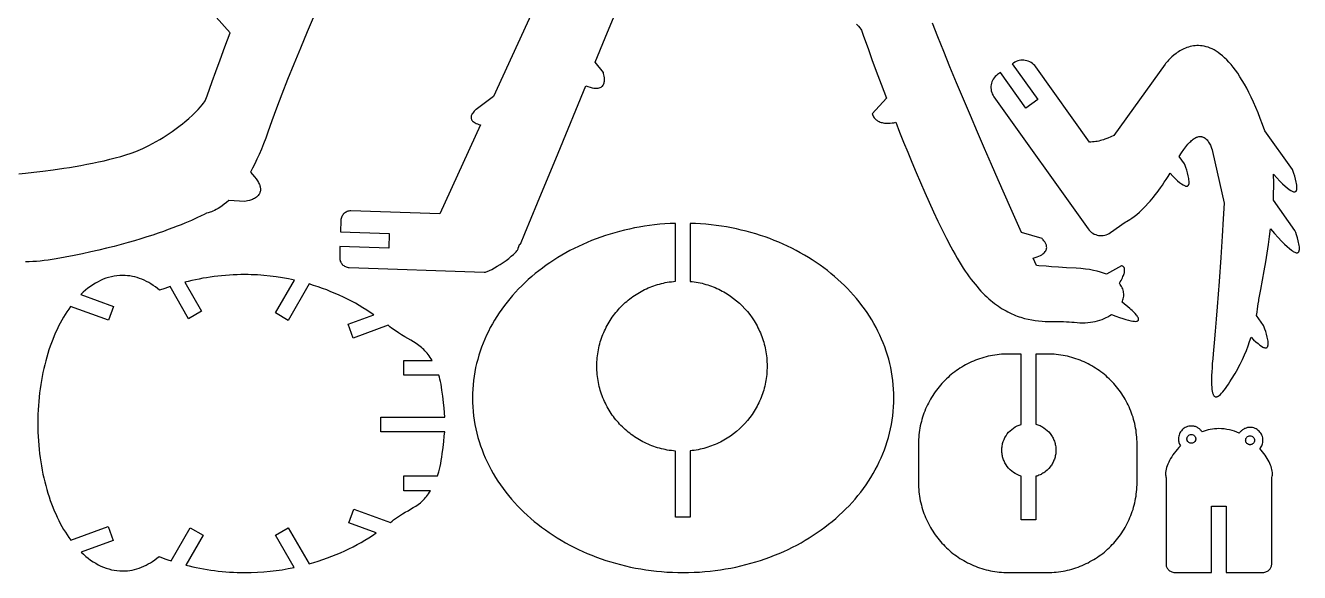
# Model space of a CAD drawing. Extents: x 5 to 505, y 83 to 427.
# Drawn here: x 236.8 to 505, y 83 to 198.1 of the extents above; entities that cross this region are included whole.
import ezdxf

# ---------------------------------------------------------------- set-up
doc = ezdxf.new("R2010")
doc.units = 0
doc.layers.add('Nível Padrão', color=1, linetype='CONTINUOUS')

msp = doc.modelspace()

# ---------------------------------------------------------------- linework, layer by layer
at = {"layer": 'Nível Padrão'}
for points in [[(353.42, 222.7), (335.33, 183.19), (331.69, 180.45), (331.57, 180.36), (331.45, 180.25), (331.29, 180.1), (331.13, 179.91), (330.97, 179.71), (330.82, 179.48), (330.76, 179.36), (330.71, 179.23), (330.67, 179.1), (330.64, 178.97), (330.62, 178.84), (330.63, 178.7), (330.65, 178.57), (330.69, 178.43), (330.75, 178.3), (330.84, 178.16), (330.95, 178.03), (331.09, 177.9), (331.26, 177.78), (331.46, 177.65), (331.69, 177.53), (331.95, 177.42), (332.25, 177.31), (332.59, 177.21), (324.02, 158.5), (305.33, 159.09), (305.12, 159.09), (304.92, 159.06), (304.72, 159.02), (304.53, 158.95), (304.35, 158.87), (304.18, 158.77), (304.01, 158.66), (303.87, 158.53), (303.73, 158.39), (303.61, 158.24), (303.5, 158.07), (303.41, 157.9), (303.33, 157.71), (303.27, 157.52), (303.24, 157.32), (303.22, 157.11), (303.14, 154.67), (313.39, 154.35), (313.3, 151.26), (303.04, 151.58), (302.98, 149.31), (302.98, 149.1), (303.01, 148.9), (303.05, 148.7), (303.11, 148.51), (303.19, 148.33), (303.29, 148.16), (303.4, 148), (303.53, 147.85), (303.67, 147.71), (303.82, 147.59), (303.99, 147.48), (304.17, 147.39), (304.35, 147.31), (304.55, 147.26), (304.75, 147.22), (304.96, 147.2), (333.4, 146.18), (333.52, 146.18), (333.67, 146.21), (333.84, 146.26), (334.03, 146.33), (334.48, 146.53), (334.99, 146.79), (335.55, 147.1), (336.14, 147.46), (336.76, 147.85), (337.37, 148.26), (337.98, 148.69), (338.55, 149.12), (339.09, 149.55), (339.56, 149.96), (339.95, 150.34), (340.12, 150.52), (340.26, 150.69), (340.37, 150.84), (340.45, 150.99), (340.51, 151.12), (340.53, 151.23), (340.91, 152.15), (341.02, 152.13), (341.95, 154.35), (344.62, 160.82), (348.93, 171.28), (354.75, 185.45), (355.23, 185.27), (355.68, 185.13), (356.08, 185.03), (356.45, 184.96), (356.79, 184.92), (357.09, 184.92), (357.36, 184.94), (357.6, 184.99), (357.81, 185.06), (358, 185.15), (358.16, 185.26), (358.29, 185.39), (358.41, 185.54), (358.5, 185.69), (358.57, 185.86), (358.63, 186.04), (358.67, 186.22), (358.69, 186.41), (358.71, 186.6), (358.71, 186.78), (358.69, 187.15), (358.64, 187.49), (358.59, 187.78), (358.53, 188.02), (358.47, 188.22), (356.78, 190.42), (358.87, 195.55), (361.07, 200.95)], [(235.48, 166.92), (236.88, 167.06), (238.57, 167.25), (240.51, 167.48), (242.64, 167.76), (244.92, 168.09), (246.1, 168.27), (247.3, 168.47), (248.52, 168.68), (249.74, 168.91), (250.96, 169.15), (252.18, 169.41), (253.39, 169.68), (254.58, 169.97), (255.75, 170.27), (256.89, 170.59), (258, 170.92), (259.07, 171.27), (260.09, 171.64), (261.06, 172.03), (261.52, 172.23), (261.97, 172.43), (262.4, 172.64), (262.81, 172.85), (263.61, 173.28), (264.37, 173.71), (265.1, 174.14), (265.8, 174.57), (266.47, 174.99), (267.12, 175.41), (267.73, 175.83), (268.31, 176.25), (268.87, 176.66), (269.4, 177.06), (269.89, 177.45), (270.37, 177.83), (270.81, 178.21), (271.23, 178.57), (271.99, 179.27), (272.65, 179.91), (273.21, 180.48), (273.67, 180.99), (274.05, 181.43), (274.33, 181.78), (274.53, 182.04), (274.69, 182.25), (275.07, 183.34), (276.14, 186.36), (276.9, 188.46), (277.8, 190.91), (278.81, 193.64), (279.94, 196.61), (276.97, 199.88)], [(297.61, 200.26), (296.14, 196.79), (294.7, 193.36), (293.32, 190), (292.01, 186.76), (290.79, 183.66), (289.67, 180.76), (289.16, 179.39), (288.68, 178.09), (288.24, 176.84), (287.84, 175.67), (287.4, 174.41), (286.95, 173.21), (286.49, 172.07), (286.03, 170.99), (285.57, 169.97), (285.1, 169.01), (284.64, 168.1), (284.17, 167.25), (284.64, 166.76), (285.05, 166.29), (285.39, 165.86), (285.67, 165.44), (285.9, 165.06), (285.99, 164.87), (286.07, 164.69), (286.14, 164.52), (286.2, 164.35), (286.24, 164.18), (286.27, 164.03), (286.29, 163.87), (286.31, 163.73), (286.31, 163.59), (286.3, 163.45), (286.29, 163.32), (286.26, 163.19), (286.19, 162.95), (286.08, 162.73), (285.95, 162.53), (285.8, 162.34), (285.63, 162.17), (285.44, 162.02), (285.24, 161.88), (285.03, 161.75), (284.82, 161.64), (284.6, 161.54), (284.39, 161.46), (283.97, 161.32), (283.6, 161.22), (283.3, 161.16), (283.03, 161.12), (279.65, 161.32), (279.15, 160.88), (278.67, 160.49), (278.21, 160.14), (277.78, 159.84), (277.37, 159.59), (276.98, 159.37), (276.62, 159.19), (276.29, 159.03), (275.99, 158.91), (275.73, 158.82), (275.5, 158.74), (275.31, 158.69), (275.04, 158.63), (274.95, 158.62), (274.44, 158.35), (273.8, 158.04), (272.91, 157.62), (271.78, 157.11), (270.39, 156.52), (269.61, 156.2), (268.76, 155.87), (267.85, 155.52), (266.89, 155.16), (265.86, 154.78), (264.77, 154.4), (263.62, 154.02), (262.41, 153.62), (261.14, 153.22), (259.82, 152.82), (258.43, 152.42), (256.98, 152.02), (255.48, 151.62), (253.92, 151.23), (252.29, 150.84), (250.62, 150.46), (248.88, 150.08), (247.08, 149.72), (245.23, 149.36), (243.32, 149.02), (242.46, 148.88), (241.61, 148.76), (240.78, 148.65), (239.96, 148.56), (239.15, 148.49), (238.36, 148.43), (237.59, 148.39), (236.83, 148.37)], [(411.77, 198.43), (412.15, 198), (412.43, 197.65), (412.63, 197.39), (412.79, 197.17), (413.17, 196.08), (414.24, 193.07), (415, 190.96), (415.9, 188.52), (416.91, 185.79), (418.04, 182.82), (415.08, 179.55), (415.11, 179.43), (415.15, 179.3), (415.23, 179.13), (415.33, 178.94), (415.48, 178.73), (415.66, 178.51), (415.77, 178.4), (415.89, 178.29), (416.02, 178.19), (416.17, 178.09), (416.33, 177.99), (416.51, 177.9), (416.7, 177.82), (416.91, 177.75), (417.14, 177.69), (417.38, 177.64), (417.64, 177.6), (417.91, 177.57), (418.21, 177.56), (418.53, 177.56), (418.86, 177.59), (419.22, 177.63), (419.6, 177.68), (420, 177.76), (420.82, 175.7), (421.66, 173.6), (422.52, 171.47), (423.39, 169.34), (424.29, 167.21), (425.19, 165.09), (426.11, 163), (427.03, 160.94), (427.95, 158.93), (428.87, 156.97), (429.79, 155.09), (430.7, 153.28), (431.6, 151.56), (432.05, 150.74), (432.49, 149.95), (432.93, 149.19), (433.36, 148.45), (433.79, 147.75), (434.21, 147.08), (434.63, 146.45), (435.04, 145.84), (435.45, 145.26), (435.87, 144.7), (436.28, 144.16), (436.69, 143.65), (437.11, 143.16), (437.52, 142.68), (437.93, 142.23), (438.35, 141.8), (438.76, 141.39), (439.17, 141), (439.58, 140.62), (439.99, 140.27), (440.4, 139.93), (440.81, 139.61), (441.21, 139.31), (441.62, 139.02), (442.02, 138.75), (442.43, 138.5), (442.83, 138.26), (443.23, 138.04), (443.63, 137.83), (444.02, 137.63), (444.42, 137.45), (444.81, 137.27), (445.2, 137.12), (445.59, 136.97), (445.98, 136.83), (446.37, 136.71), (447.13, 136.49), (447.88, 136.31), (448.63, 136.17), (449.36, 136.06), (450.08, 135.97), (450.79, 135.9), (451.49, 135.86), (452.17, 135.83), (452.84, 135.81), (454.13, 135.8), (455.35, 135.79), (455.94, 135.78), (456.5, 135.75), (457.05, 135.71), (457.58, 135.66), (458.18, 135.6), (458.77, 135.56), (459.34, 135.55), (459.9, 135.56), (460.45, 135.6), (460.98, 135.66), (461.5, 135.74), (462.01, 135.85), (462.49, 135.97), (462.97, 136.11), (463.42, 136.27), (463.86, 136.44), (464.27, 136.64), (464.67, 136.84), (465.05, 137.06), (465.41, 137.3), (466.3, 136.96), (467.1, 136.68), (467.82, 136.44), (468.45, 136.25), (469, 136.09), (469.48, 135.98), (469.89, 135.91), (470.23, 135.87), (470.51, 135.86), (470.73, 135.89), (470.82, 135.91), (470.9, 135.94), (470.97, 135.97), (471.02, 136.01), (471.06, 136.06), (471.09, 136.11), (471.12, 136.16), (471.13, 136.22), (471.12, 136.35), (471.08, 136.5), (471.02, 136.65), (470.92, 136.82), (470.81, 136.99), (470.68, 137.16), (470.38, 137.51), (470.06, 137.85), (469.76, 138.14), (469.51, 138.38), (469.51, 138.38), (469.26, 138.59), (467.65, 139.87), (467.75, 140.12), (467.83, 140.37), (467.9, 140.63), (467.94, 140.88), (467.98, 141.14), (467.99, 141.4), (467.98, 141.65), (467.96, 141.91), (467.92, 142.16), (467.86, 142.42), (467.78, 142.67), (467.68, 142.92), (467.55, 143.16), (467.41, 143.4), (467.25, 143.64), (467.07, 143.88), (467.27, 144.19), (467.44, 144.49), (467.59, 144.77), (467.72, 145.03), (467.83, 145.27), (467.93, 145.5), (468.01, 145.71), (468.07, 145.91), (468.12, 146.09), (468.15, 146.26), (468.17, 146.42), (468.18, 146.56), (468.18, 146.69), (468.17, 146.81), (468.15, 146.92), (468.12, 147.01), (468.05, 147.18), (467.96, 147.31), (467.86, 147.4), (467.76, 147.47), (467.67, 147.52), (467.59, 147.54), (467.52, 147.56), (464.36, 145.77), (463.75, 146.01), (463.09, 146.23), (462.38, 146.42), (461.61, 146.59), (460.79, 146.74), (459.92, 146.86), (458.99, 146.96), (458, 147.03), (455.98, 147.14), (454.26, 147.25), (452.81, 147.35), (451.65, 147.44), (450.13, 147.57), (449.63, 147.62), (448.93, 149.17), (449.38, 149.3), (449.78, 149.44), (450.14, 149.58), (450.46, 149.73), (450.73, 149.89), (450.97, 150.04), (451.18, 150.21), (451.35, 150.37), (451.49, 150.54), (451.59, 150.71), (451.68, 150.88), (451.73, 151.05), (451.77, 151.22), (451.78, 151.39), (451.77, 151.56), (451.75, 151.72), (451.71, 151.88), (451.66, 152.03), (451.6, 152.18), (451.53, 152.32), (451.38, 152.59), (451.21, 152.82), (451.05, 153.01), (450.92, 153.15), (450.8, 153.27), (446.51, 154.54), (444.23, 159.64), (441.57, 165.65), (440.15, 168.89), (438.69, 172.25), (437.2, 175.69), (435.71, 179.16), (434.24, 182.63), (432.81, 186.07), (431.42, 189.43), (430.11, 192.67), (428.89, 195.76), (427.77, 198.66)]]:
    msp.add_lwpolyline(points, dxfattribs=at)
for points in [[(444.54, 190.05), (449.91, 182.56), (447.37, 180.75), (442.03, 188.25), (441.45, 187.84), (441.18, 187.63), (440.94, 187.39), (440.72, 187.14), (440.54, 186.86), (440.38, 186.58), (440.25, 186.28), (440.15, 185.97), (440.08, 185.65), (440.05, 185.33), (440.04, 185.01), (440.06, 184.68), (440.12, 184.36), (440.2, 184.04), (440.32, 183.73), (440.48, 183.43), (440.66, 183.14), (460.53, 155.32), (460.74, 155.05), (460.98, 154.8), (461.23, 154.59), (461.5, 154.4), (461.79, 154.24), (462.09, 154.12), (462.4, 154.02), (462.71, 153.95), (463.03, 153.91), (463.36, 153.9), (463.68, 153.93), (464, 153.98), (464.32, 154.07), (464.63, 154.19), (464.93, 154.34), (465.22, 154.53), (468.31, 156.74), (468.59, 156.88), (468.91, 157.07), (469.3, 157.31), (469.73, 157.61), (470.21, 157.96), (470.73, 158.38), (471.29, 158.87), (471.9, 159.43), (472.53, 160.06), (473.2, 160.78), (473.55, 161.17), (473.9, 161.58), (474.26, 162.02), (474.63, 162.47), (475, 162.96), (475.37, 163.46), (475.76, 163.99), (476.14, 164.55), (476.53, 165.13), (476.93, 165.74), (477.33, 166.37), (477.73, 167.04), (478.32, 166.42), (478.86, 165.89), (479.34, 165.44), (479.76, 165.08), (480.14, 164.79), (480.47, 164.58), (480.62, 164.49), (480.76, 164.43), (480.89, 164.38), (481, 164.34), (481.11, 164.32), (481.21, 164.32), (481.3, 164.32), (481.38, 164.34), (481.45, 164.37), (481.51, 164.42), (481.56, 164.47), (481.61, 164.54), (481.65, 164.61), (481.68, 164.69), (481.73, 164.89), (481.75, 165.11), (481.74, 165.36), (481.72, 165.63), (481.68, 165.91), (481.63, 166.21), (481.57, 166.51), (481.41, 167.12), (481.24, 167.71), (481.07, 168.22), (480.92, 168.64), (480.78, 169.02), (479.69, 170.55), (480.17, 171.33), (480.63, 172.02), (481.07, 172.61), (481.28, 172.88), (481.49, 173.13), (481.69, 173.35), (481.89, 173.56), (482.08, 173.75), (482.27, 173.92), (482.46, 174.08), (482.64, 174.21), (482.81, 174.33), (482.98, 174.44), (483.15, 174.53), (483.31, 174.6), (483.47, 174.66), (483.62, 174.71), (483.77, 174.74), (483.92, 174.76), (484.06, 174.77), (484.2, 174.76), (484.33, 174.75), (484.46, 174.73), (484.58, 174.69), (484.7, 174.65), (484.93, 174.54), (485.14, 174.39), (485.34, 174.23), (485.52, 174.04), (485.69, 173.83), (485.85, 173.61), (485.99, 173.38), (486.11, 173.15), (486.22, 172.92), (486.32, 172.7), (486.48, 172.28), (486.59, 171.94), (486.68, 171.63), (489.14, 160.73), (488.94, 157.43), (488.71, 153.8), (488.41, 149.28), (488.06, 144.22), (487.67, 138.94), (487.46, 136.32), (487.25, 133.77), (487.03, 131.33), (486.82, 129.05), (486.72, 127.99), (486.63, 127), (486.57, 126.08), (486.52, 125.23), (486.49, 124.45), (486.47, 123.73), (486.47, 123.09), (486.48, 122.5), (486.51, 121.98), (486.56, 121.53), (486.62, 121.13), (486.7, 120.79), (486.8, 120.52), (486.85, 120.4), (486.91, 120.3), (486.97, 120.21), (487.03, 120.14), (487.1, 120.08), (487.17, 120.03), (487.25, 120), (487.33, 119.98), (487.41, 119.97), (487.5, 119.98), (487.59, 119.99), (487.68, 120.03), (487.78, 120.07), (487.88, 120.13), (488.1, 120.28), (488.33, 120.48), (488.58, 120.73), (488.84, 121.02), (489.11, 121.36), (489.4, 121.74), (489.7, 122.17), (490.02, 122.63), (490.35, 123.14), (490.69, 123.68), (491.43, 124.88), (491.71, 125.36), (491.98, 125.85), (492.24, 126.34), (492.5, 126.82), (492.97, 127.8), (493.4, 128.78), (493.8, 129.74), (494.16, 130.7), (494.49, 131.63), (494.79, 132.55), (495.33, 132), (495.82, 131.54), (496.26, 131.16), (496.65, 130.85), (496.99, 130.61), (497.29, 130.44), (497.42, 130.38), (497.55, 130.33), (497.66, 130.29), (497.76, 130.28), (497.86, 130.27), (497.95, 130.28), (498.02, 130.29), (498.09, 130.33), (498.16, 130.37), (498.21, 130.42), (498.26, 130.48), (498.3, 130.55), (498.35, 130.72), (498.39, 130.92), (498.4, 131.15), (498.39, 131.4), (498.36, 131.67), (498.32, 131.95), (498.27, 132.25), (498.2, 132.55), (498.05, 133.14), (497.88, 133.71), (497.72, 134.21), (497.58, 134.61), (497.44, 134.97), (495.92, 137.08), (496.06, 137.81), (496.17, 138.47), (496.32, 139.53), (496.4, 140.21), (496.42, 140.44), (496.82, 142.54), (497.2, 144.56), (497.55, 146.51), (497.87, 148.4), (498.17, 150.23), (498.44, 152), (498.69, 153.7), (498.9, 155.35), (499.74, 154.37), (500.5, 153.51), (501.19, 152.76), (501.81, 152.13), (502.37, 151.6), (502.86, 151.17), (503.29, 150.83), (503.48, 150.69), (503.66, 150.58), (503.82, 150.48), (503.98, 150.41), (504.12, 150.35), (504.25, 150.31), (504.36, 150.29), (504.47, 150.29), (504.56, 150.3), (504.64, 150.32), (504.72, 150.36), (504.78, 150.41), (504.84, 150.48), (504.88, 150.56), (504.92, 150.65), (504.95, 150.74), (504.98, 150.97), (504.99, 151.23), (504.97, 151.52), (504.94, 151.82), (504.88, 152.14), (504.81, 152.47), (504.73, 152.81), (504.55, 153.46), (504.36, 154.05), (504.2, 154.53), (504.03, 154.97), (499.48, 161.37), (499.54, 162.81), (499.56, 164.2), (499.56, 165.55), (499.54, 166.2), (499.52, 166.84), (500.22, 166.06), (500.86, 165.39), (501.43, 164.81), (501.94, 164.33), (502.4, 163.93), (502.8, 163.62), (503.15, 163.39), (503.31, 163.3), (503.45, 163.23), (503.59, 163.18), (503.71, 163.14), (503.82, 163.12), (503.92, 163.12), (504.01, 163.13), (504.09, 163.15), (504.16, 163.18), (504.23, 163.23), (504.28, 163.29), (504.33, 163.36), (504.37, 163.44), (504.4, 163.53), (504.44, 163.74), (504.45, 163.98), (504.44, 164.25), (504.41, 164.53), (504.37, 164.84), (504.31, 165.15), (504.15, 165.79), (503.98, 166.4), (503.8, 166.95), (503.64, 167.4), (503.49, 167.8), (497.69, 175.93), (497.21, 177.27), (496.74, 178.54), (496.26, 179.75), (495.78, 180.9), (495.3, 181.99), (494.83, 183.02), (494.35, 184), (493.87, 184.92), (493.4, 185.78), (492.92, 186.59), (492.45, 187.35), (491.98, 188.07), (491.51, 188.73), (491.05, 189.34), (490.59, 189.91), (490.13, 190.44), (489.67, 190.92), (489.22, 191.36), (488.77, 191.76), (488.32, 192.12), (487.88, 192.45), (487.44, 192.73), (487.01, 192.98), (486.58, 193.2), (486.16, 193.39), (485.75, 193.54), (485.34, 193.67), (484.93, 193.77), (484.53, 193.84), (484.14, 193.88), (483.76, 193.9), (483.38, 193.9), (483.01, 193.88), (482.65, 193.83), (482.3, 193.77), (481.95, 193.69), (481.61, 193.6), (481.29, 193.49), (480.97, 193.36), (480.66, 193.23), (480.36, 193.08), (480.07, 192.93), (479.79, 192.77), (479.52, 192.6), (479.26, 192.42), (479.01, 192.25), (478.54, 191.89), (478.13, 191.53), (477.76, 191.18), (477.44, 190.86), (477.18, 190.57), (476.97, 190.33), (476.81, 190.14), (476.69, 189.98), (465.91, 175.01), (465.3, 174.71), (464.67, 174.43), (464.04, 174.19), (463.72, 174.08), (463.39, 173.99), (463.07, 173.9), (462.74, 173.82), (462.42, 173.75), (462.09, 173.7), (461.76, 173.65), (461.43, 173.62), (461.09, 173.6), (460.76, 173.59), (449.46, 189.42), (449.25, 189.69), (449.01, 189.93), (448.76, 190.15), (448.49, 190.34), (448.2, 190.49), (447.9, 190.62), (447.6, 190.72), (447.28, 190.79), (446.96, 190.83), (446.64, 190.83), (446.31, 190.81), (445.99, 190.75), (445.68, 190.67), (445.37, 190.55), (445.06, 190.39), (444.78, 190.21), (444.54, 190.05)], [(374.13, 83), (375.27, 82.98), (376.42, 83), (377.56, 83.03), (378.69, 83.09), (379.81, 83.17), (380.92, 83.28), (382.03, 83.41), (383.13, 83.56), (384.21, 83.73), (385.29, 83.93), (386.36, 84.14), (387.42, 84.38), (388.46, 84.64), (389.5, 84.92), (390.53, 85.21), (391.54, 85.53), (392.54, 85.87), (393.53, 86.23), (394.5, 86.61), (395.47, 87.01), (396.42, 87.42), (397.35, 87.85), (398.27, 88.31), (399.18, 88.77), (400.07, 89.26), (400.95, 89.77), (401.81, 90.29), (402.66, 90.82), (403.49, 91.38), (404.3, 91.95), (405.1, 92.53), (405.87, 93.13), (406.64, 93.75), (407.38, 94.38), (408.1, 95.03), (408.81, 95.69), (409.5, 96.36), (410.17, 97.05), (410.81, 97.75), (411.44, 98.46), (412.05, 99.19), (412.64, 99.93), (413.2, 100.68), (413.75, 101.44), (414.27, 102.22), (414.77, 103.01), (415.25, 103.81), (415.71, 104.61), (416.14, 105.43), (416.55, 106.26), (416.93, 107.1), (417.29, 107.95), (417.63, 108.81), (417.94, 109.68), (418.23, 110.55), (418.49, 111.44), (418.72, 112.33), (418.93, 113.23), (419.11, 114.14), (419.27, 115.06), (419.39, 115.98), (419.49, 116.91), (419.56, 117.85), (419.61, 118.79), (419.62, 119.74), (419.61, 120.67), (419.57, 121.59), (419.5, 122.51), (419.4, 123.43), (419.28, 124.33), (419.13, 125.23), (418.96, 126.12), (418.76, 127.01), (418.53, 127.88), (418.28, 128.75), (418.01, 129.61), (417.71, 130.47), (417.38, 131.31), (417.04, 132.14), (416.67, 132.97), (416.27, 133.79), (415.86, 134.59), (415.42, 135.39), (414.96, 136.17), (414.47, 136.95), (413.97, 137.71), (413.45, 138.47), (412.9, 139.21), (412.33, 139.94), (411.75, 140.66), (411.14, 141.37), (410.52, 142.06), (409.87, 142.74), (409.21, 143.41), (408.53, 144.06), (407.83, 144.7), (407.11, 145.33), (406.38, 145.95), (405.63, 146.54), (404.86, 147.13), (404.07, 147.7), (403.27, 148.25), (402.45, 148.79), (401.62, 149.31), (400.77, 149.82), (399.91, 150.31), (399.03, 150.79), (398.14, 151.24), (397.24, 151.68), (396.32, 152.11), (395.39, 152.51), (394.44, 152.9), (393.49, 153.27), (392.52, 153.62), (391.54, 153.95), (390.54, 154.26), (389.54, 154.56), (388.52, 154.83), (387.5, 155.08), (386.46, 155.32), (385.42, 155.53), (384.36, 155.73), (383.3, 155.9), (382.22, 156.05), (381.14, 156.18), (380.05, 156.29), (378.95, 156.37), (377.85, 156.44), (376.74, 156.48), (376.74, 144.28), (377.16, 144.23), (377.58, 144.18), (378, 144.11), (378.42, 144.03), (378.83, 143.95), (379.24, 143.86), (379.64, 143.75), (380.04, 143.64), (380.44, 143.52), (380.83, 143.39), (381.22, 143.25), (381.61, 143.1), (381.99, 142.95), (382.37, 142.78), (382.74, 142.61), (383.1, 142.43), (383.47, 142.24), (383.82, 142.04), (384.18, 141.84), (384.52, 141.63), (385.2, 141.18), (385.86, 140.7), (386.49, 140.2), (387.1, 139.66), (387.69, 139.1), (388.25, 138.52), (388.78, 137.91), (389.29, 137.28), (389.76, 136.62), (390.21, 135.94), (390.42, 135.59), (390.63, 135.24), (390.82, 134.88), (391.01, 134.52), (391.19, 134.15), (391.36, 133.78), (391.53, 133.41), (391.68, 133.03), (391.83, 132.64), (391.97, 132.25), (392.1, 131.86), (392.22, 131.46), (392.33, 131.06), (392.43, 130.65), (392.53, 130.25), (392.61, 129.83), (392.69, 129.42), (392.75, 129), (392.81, 128.58), (392.85, 128.15), (392.89, 127.73), (392.91, 127.3), (392.93, 126.86), (392.93, 126.43), (392.93, 125.99), (392.91, 125.56), (392.89, 125.13), (392.85, 124.7), (392.81, 124.28), (392.75, 123.86), (392.69, 123.44), (392.61, 123.02), (392.53, 122.61), (392.43, 122.2), (392.33, 121.8), (392.22, 121.4), (392.1, 121), (391.97, 120.61), (391.83, 120.22), (391.68, 119.84), (391.53, 119.46), (391.36, 119.08), (391.19, 118.71), (391.01, 118.34), (390.82, 117.98), (390.63, 117.62), (390.42, 117.27), (390.21, 116.92), (389.76, 116.25), (389.29, 115.59), (388.78, 114.96), (388.25, 114.35), (387.69, 113.76), (387.1, 113.2), (386.49, 112.67), (385.86, 112.17), (385.2, 111.69), (384.52, 111.24), (384.18, 111.03), (383.82, 110.83), (383.47, 110.63), (383.1, 110.44), (382.74, 110.26), (382.37, 110.09), (381.99, 109.92), (381.61, 109.77), (381.22, 109.62), (380.83, 109.48), (380.44, 109.35), (380.04, 109.23), (379.64, 109.12), (379.24, 109.02), (378.83, 108.92), (378.42, 108.84), (378, 108.76), (377.58, 108.7), (377.16, 108.64), (376.74, 108.6), (376.74, 94.65), (373.64, 94.65), (373.64, 108.56), (373.21, 108.6), (372.78, 108.65), (372.35, 108.7), (371.93, 108.77), (371.51, 108.85), (371.1, 108.94), (370.68, 109.04), (370.27, 109.14), (369.87, 109.26), (369.47, 109.39), (369.07, 109.52), (368.68, 109.66), (368.29, 109.82), (367.91, 109.98), (367.53, 110.15), (367.15, 110.33), (366.78, 110.51), (366.42, 110.71), (366.06, 110.91), (365.71, 111.12), (365.36, 111.34), (365.01, 111.56), (364.68, 111.8), (364.34, 112.04), (364.02, 112.29), (363.7, 112.54), (363.38, 112.81), (363.07, 113.08), (362.77, 113.35), (362.47, 113.64), (362.18, 113.93), (361.9, 114.23), (361.63, 114.53), (361.36, 114.84), (361.1, 115.15), (360.84, 115.47), (360.59, 115.8), (360.35, 116.14), (360.12, 116.47), (359.9, 116.82), (359.68, 117.17), (359.47, 117.52), (359.27, 117.88), (359.07, 118.25), (358.89, 118.62), (358.71, 118.99), (358.54, 119.37), (358.38, 119.76), (358.23, 120.15), (358.09, 120.54), (357.96, 120.94), (357.83, 121.34), (357.72, 121.74), (357.61, 122.15), (357.52, 122.57), (357.43, 122.98), (357.35, 123.4), (357.29, 123.82), (357.23, 124.25), (357.18, 124.68), (357.15, 125.11), (357.12, 125.55), (357.1, 125.99), (357.1, 126.43), (357.1, 126.87), (357.12, 127.31), (357.15, 127.74), (357.18, 128.18), (357.23, 128.61), (357.29, 129.03), (357.35, 129.46), (357.43, 129.88), (357.52, 130.29), (357.61, 130.71), (357.72, 131.12), (357.83, 131.52), (357.96, 131.92), (358.09, 132.32), (358.23, 132.71), (358.38, 133.1), (358.54, 133.49), (358.71, 133.87), (358.89, 134.24), (359.07, 134.61), (359.27, 134.98), (359.47, 135.34), (359.68, 135.69), (359.9, 136.04), (360.12, 136.39), (360.35, 136.73), (360.59, 137.06), (360.84, 137.39), (361.1, 137.71), (361.36, 138.03), (361.63, 138.34), (361.9, 138.64), (362.18, 138.94), (362.47, 139.23), (362.77, 139.51), (363.07, 139.79), (363.38, 140.06), (363.7, 140.32), (364.02, 140.57), (364.34, 140.82), (364.68, 141.06), (365.01, 141.3), (365.36, 141.52), (365.71, 141.74), (366.06, 141.95), (366.42, 142.16), (366.78, 142.35), (367.15, 142.54), (367.53, 142.71), (367.91, 142.88), (368.29, 143.04), (368.68, 143.2), (369.07, 143.34), (369.47, 143.47), (369.87, 143.6), (370.27, 143.71), (370.68, 143.82), (371.1, 143.92), (371.51, 144.01), (371.93, 144.08), (372.35, 144.15), (372.78, 144.21), (373.21, 144.26), (373.64, 144.3), (373.64, 156.48), (372.53, 156.43), (371.43, 156.37), (370.34, 156.28), (369.25, 156.17), (368.17, 156.03), (367.1, 155.88), (366.04, 155.7), (364.99, 155.51), (363.95, 155.29), (362.92, 155.05), (361.9, 154.8), (360.89, 154.52), (359.89, 154.23), (358.9, 153.91), (357.92, 153.58), (356.96, 153.23), (356, 152.86), (355.06, 152.47), (354.14, 152.06), (353.22, 151.64), (352.32, 151.2), (351.43, 150.74), (350.56, 150.26), (349.7, 149.77), (348.86, 149.27), (348.03, 148.74), (347.21, 148.2), (346.42, 147.65), (345.63, 147.08), (344.87, 146.5), (344.12, 145.9), (343.39, 145.28), (342.67, 144.66), (341.98, 144.02), (341.3, 143.36), (340.64, 142.69), (340, 142.01), (339.38, 141.32), (338.77, 140.62), (338.19, 139.9), (337.63, 139.17), (337.08, 138.43), (336.56, 137.68), (336.06, 136.91), (335.58, 136.14), (335.12, 135.35), (334.68, 134.56), (334.27, 133.75), (333.88, 132.94), (333.51, 132.12), (333.16, 131.28), (332.84, 130.44), (332.54, 129.59), (332.27, 128.73), (332.02, 127.86), (331.79, 126.99), (331.59, 126.11), (331.42, 125.22), (331.27, 124.32), (331.15, 123.42), (331.05, 122.51), (330.98, 121.59), (330.94, 120.67), (330.93, 119.74), (330.94, 118.79), (330.99, 117.85), (331.06, 116.91), (331.16, 115.98), (331.29, 115.06), (331.44, 114.14), (331.62, 113.23), (331.83, 112.33), (332.07, 111.44), (332.33, 110.55), (332.61, 109.68), (332.93, 108.81), (333.26, 107.95), (333.62, 107.1), (334.01, 106.26), (334.42, 105.43), (334.85, 104.61), (335.31, 103.81), (335.78, 103.01), (336.29, 102.22), (336.81, 101.44), (337.35, 100.68), (337.92, 99.93), (338.51, 99.19), (339.12, 98.46), (339.74, 97.75), (340.39, 97.05), (341.06, 96.36), (341.75, 95.69), (342.45, 95.03), (343.18, 94.38), (343.92, 93.75), (344.68, 93.13), (345.46, 92.53), (346.26, 91.95), (347.07, 91.38), (347.9, 90.82), (348.75, 90.29), (349.61, 89.77), (350.49, 89.26), (351.38, 88.77), (352.28, 88.31), (353.21, 87.85), (354.14, 87.42), (355.09, 87.01), (356.05, 86.61), (357.03, 86.23), (358.02, 85.87), (359.02, 85.53), (360.03, 85.21), (361.05, 84.92), (362.09, 84.64), (363.14, 84.38), (364.19, 84.14), (365.26, 83.93), (366.34, 83.73), (367.43, 83.56), (368.52, 83.41), (369.63, 83.28), (370.74, 83.17), (371.86, 83.09), (372.99, 83.03), (374.13, 83)], [(248.5, 141.51), (255.38, 138.99), (254.32, 136.09), (246.35, 138.99), (245.96, 138.45), (245.58, 137.89), (245.21, 137.31), (244.84, 136.71), (244.49, 136.1), (244.15, 135.47), (243.82, 134.82), (243.49, 134.16), (243.18, 133.48), (242.88, 132.78), (242.59, 132.07), (242.31, 131.35), (242.05, 130.61), (241.79, 129.86), (241.55, 129.1), (241.32, 128.32), (241.1, 127.53), (240.89, 126.72), (240.7, 125.91), (240.52, 125.08), (240.35, 124.25), (240.2, 123.4), (240.06, 122.54), (239.93, 121.67), (239.82, 120.8), (239.72, 119.91), (239.64, 119.01), (239.57, 118.11), (239.52, 117.2), (239.48, 116.28), (239.46, 115.35), (239.45, 114.42), (239.46, 113.48), (239.48, 112.55), (239.52, 111.63), (239.57, 110.71), (239.64, 109.81), (239.72, 108.91), (239.82, 108.02), (239.94, 107.14), (240.06, 106.27), (240.2, 105.41), (240.36, 104.56), (240.53, 103.72), (240.71, 102.89), (240.9, 102.07), (241.11, 101.27), (241.33, 100.48), (241.56, 99.7), (241.81, 98.93), (242.06, 98.18), (242.33, 97.44), (242.61, 96.71), (242.9, 96), (243.21, 95.31), (243.52, 94.63), (243.84, 93.96), (244.18, 93.31), (244.52, 92.68), (244.88, 92.07), (245.24, 91.47), (245.61, 90.89), (245.99, 90.33), (246.39, 89.79), (254.23, 92.65), (255.3, 89.73), (248.56, 87.29), (249.05, 86.83), (249.54, 86.39), (250.05, 85.98), (250.56, 85.6), (251.09, 85.25), (251.62, 84.92), (252.15, 84.62), (252.7, 84.35), (253.25, 84.11), (253.81, 83.91), (254.37, 83.73), (254.94, 83.58), (255.52, 83.46), (256.1, 83.38), (256.69, 83.33), (257.28, 83.31), (257.79, 83.32), (258.3, 83.36), (258.8, 83.43), (259.31, 83.51), (259.8, 83.63), (260.29, 83.76), (260.78, 83.92), (261.27, 84.1), (261.75, 84.3), (262.22, 84.53), (262.69, 84.78), (263.15, 85.04), (263.61, 85.33), (264.06, 85.64), (264.51, 85.98), (264.95, 86.33), (266.2, 85.86), (266.84, 85.64), (267.48, 85.42), (271.52, 92.42), (274.21, 90.86), (270.56, 84.54), (271.3, 84.36), (272.05, 84.18), (272.8, 84.02), (273.56, 83.87), (274.32, 83.73), (275.09, 83.6), (275.87, 83.49), (276.64, 83.38), (277.43, 83.29), (278.22, 83.21), (279.01, 83.14), (279.8, 83.08), (280.6, 83.04), (281.41, 83.01), (282.22, 82.99), (283.03, 82.98), (284.36, 83), (285.69, 83.05), (287, 83.13), (288.31, 83.25), (289.6, 83.4), (290.87, 83.58), (292.14, 83.8), (293.38, 84.04), (289.44, 90.86), (292.13, 92.42), (296.53, 84.81), (297.51, 85.09), (298.48, 85.39), (299.44, 85.71), (300.39, 86.05), (301.32, 86.4), (302.24, 86.77), (303.15, 87.16), (304.04, 87.56), (304.92, 87.98), (305.79, 88.42), (306.64, 88.87), (307.48, 89.33), (308.3, 89.81), (309.11, 90.3), (309.9, 90.8), (310.68, 91.32), (304.91, 93.42), (305.97, 96.34), (313.65, 93.53), (313.99, 93.8), (314.31, 94.05), (314.96, 94.51), (315.58, 94.93), (316.19, 95.31), (316.78, 95.66), (317.36, 95.99), (317.91, 96.32), (318.45, 96.64), (318.97, 96.97), (319.47, 97.31), (319.95, 97.68), (320.19, 97.87), (320.42, 98.08), (320.64, 98.3), (320.86, 98.53), (321.07, 98.77), (321.28, 99.02), (321.49, 99.29), (321.69, 99.58), (321.88, 99.88), (322.07, 100.2), (316.46, 100.2), (316.46, 103.31), (323.55, 103.31), (323.7, 103.73), (323.85, 104.21), (323.98, 104.75), (324.11, 105.33), (324.23, 105.95), (324.35, 106.6), (324.46, 107.27), (324.56, 107.94), (324.74, 109.29), (324.88, 110.57), (325, 111.7), (325.09, 112.61), (311.64, 112.61), (311.64, 115.71), (325.11, 115.71), (324.94, 117.57), (324.82, 118.79), (324.67, 120.09), (324.5, 121.4), (324.41, 122.02), (324.31, 122.62), (324.2, 123.18), (324.08, 123.68), (323.96, 124.13), (323.84, 124.51), (316.46, 124.51), (316.46, 127.6), (322.42, 127.6), (322.22, 127.95), (322.01, 128.28), (321.8, 128.59), (321.59, 128.89), (321.36, 129.17), (321.13, 129.43), (320.9, 129.68), (320.66, 129.92), (320.41, 130.15), (320.16, 130.37), (319.9, 130.57), (319.63, 130.78), (319.08, 131.16), (318.51, 131.53), (317.92, 131.89), (317.3, 132.25), (316.66, 132.62), (316, 133.02), (315.32, 133.45), (314.62, 133.92), (313.9, 134.44), (313.53, 134.72), (313.16, 135.02), (305.8, 132.33), (304.74, 135.25), (310.18, 137.23), (309.42, 137.73), (308.66, 138.23), (307.88, 138.71), (307.08, 139.19), (306.27, 139.65), (305.45, 140.09), (304.61, 140.52), (303.76, 140.94), (302.9, 141.34), (302.03, 141.73), (301.14, 142.1), (300.25, 142.46), (299.34, 142.8), (298.42, 143.12), (297.49, 143.43), (296.55, 143.72), (292.13, 136.07), (289.44, 137.63), (293.44, 144.53), (292.18, 144.79), (290.91, 145.03), (289.63, 145.23), (288.33, 145.39), (287.02, 145.53), (286.36, 145.58), (285.7, 145.62), (285.04, 145.65), (284.37, 145.68), (283.7, 145.69), (283.03, 145.7), (282.2, 145.69), (281.38, 145.67), (280.56, 145.64), (279.75, 145.59), (278.94, 145.53), (278.13, 145.46), (277.33, 145.37), (276.53, 145.28), (275.74, 145.17), (274.95, 145.05), (274.17, 144.92), (273.4, 144.77), (272.62, 144.62), (271.86, 144.45), (271.1, 144.27), (270.35, 144.08), (273.86, 137.97), (271.17, 136.42), (267.29, 143.18), (266.17, 142.8), (265.08, 142.39), (264.64, 142.76), (264.18, 143.1), (263.72, 143.43), (263.26, 143.73), (262.79, 144.01), (262.31, 144.26), (261.83, 144.5), (261.34, 144.71), (260.85, 144.9), (260.35, 145.06), (259.85, 145.2), (259.35, 145.32), (258.84, 145.41), (258.32, 145.47), (257.8, 145.51), (257.28, 145.53), (256.68, 145.51), (256.09, 145.46), (255.51, 145.37), (254.92, 145.26), (254.35, 145.11), (253.78, 144.93), (253.22, 144.72), (252.66, 144.47), (252.12, 144.2), (251.57, 143.9), (251.04, 143.57), (250.52, 143.21), (250, 142.83), (249.49, 142.41), (248.99, 141.98), (248.5, 141.51)], [(443.25, 82.99), (443.74, 82.98), (451.87, 82.98), (452.36, 82.99), (452.84, 83.01), (453.33, 83.04), (453.8, 83.08), (454.28, 83.13), (454.75, 83.2), (455.22, 83.28), (455.68, 83.37), (456.14, 83.47), (456.6, 83.58), (457.05, 83.7), (457.5, 83.83), (457.94, 83.98), (458.38, 84.13), (458.81, 84.29), (459.24, 84.47), (459.66, 84.65), (460.08, 84.85), (460.49, 85.05), (460.89, 85.27), (461.29, 85.49), (461.69, 85.72), (462.07, 85.96), (462.45, 86.21), (462.83, 86.47), (463.2, 86.74), (463.56, 87.02), (463.91, 87.3), (464.26, 87.6), (464.6, 87.9), (464.93, 88.21), (465.26, 88.52), (465.57, 88.85), (465.88, 89.18), (466.18, 89.52), (466.48, 89.87), (466.76, 90.22), (467.04, 90.58), (467.31, 90.95), (467.57, 91.33), (467.82, 91.71), (468.06, 92.09), (468.29, 92.49), (468.52, 92.89), (468.73, 93.29), (468.93, 93.7), (469.13, 94.12), (469.31, 94.54), (469.49, 94.97), (469.65, 95.4), (469.8, 95.84), (469.95, 96.28), (470.08, 96.73), (470.2, 97.18), (470.31, 97.64), (470.41, 98.1), (470.5, 98.56), (470.58, 99.03), (470.64, 99.5), (470.7, 99.97), (470.74, 100.45), (470.77, 100.94), (470.79, 101.42), (470.8, 101.91), (470.8, 110.04), (470.79, 110.53), (470.77, 111.01), (470.74, 111.49), (470.7, 111.97), (470.64, 112.45), (470.58, 112.92), (470.5, 113.39), (470.41, 113.85), (470.31, 114.32), (470.2, 114.77), (470.08, 115.22), (469.95, 115.67), (469.8, 116.11), (469.65, 116.55), (469.49, 116.98), (469.31, 117.41), (469.13, 117.83), (468.93, 118.25), (468.73, 118.66), (468.52, 119.07), (468.29, 119.47), (468.06, 119.86), (467.82, 120.25), (467.57, 120.63), (467.31, 121), (467.04, 121.37), (466.76, 121.73), (466.48, 122.09), (466.18, 122.43), (465.88, 122.77), (465.57, 123.11), (465.26, 123.43), (464.93, 123.75), (464.6, 124.06), (464.26, 124.36), (463.91, 124.65), (463.56, 124.94), (463.2, 125.22), (462.83, 125.49), (462.45, 125.74), (462.07, 126), (461.69, 126.24), (461.29, 126.47), (460.89, 126.69), (460.49, 126.91), (460.08, 127.11), (459.66, 127.31), (459.24, 127.49), (458.81, 127.67), (458.38, 127.83), (457.94, 127.99), (457.5, 128.13), (457.05, 128.26), (456.6, 128.38), (456.14, 128.5), (455.68, 128.6), (455.22, 128.69), (454.75, 128.76), (454.28, 128.83), (453.8, 128.88), (453.33, 128.93), (452.84, 128.96), (452.36, 128.98), (451.87, 128.98), (449.49, 128.98), (449.49, 114.23), (449.71, 114.16), (449.94, 114.08), (450.15, 114), (450.37, 113.91), (450.58, 113.81), (450.78, 113.7), (450.98, 113.58), (451.17, 113.46), (451.54, 113.19), (451.89, 112.89), (452.21, 112.57), (452.51, 112.22), (452.78, 111.84), (452.9, 111.65), (453.01, 111.45), (453.12, 111.25), (453.22, 111.04), (453.31, 110.82), (453.39, 110.61), (453.47, 110.38), (453.53, 110.16), (453.58, 109.93), (453.63, 109.69), (453.67, 109.46), (453.69, 109.22), (453.71, 108.98), (453.71, 108.73), (453.71, 108.48), (453.69, 108.24), (453.67, 108), (453.63, 107.76), (453.58, 107.53), (453.53, 107.3), (453.47, 107.07), (453.39, 106.85), (453.31, 106.63), (453.22, 106.42), (453.12, 106.21), (453.01, 106), (452.9, 105.8), (452.78, 105.61), (452.65, 105.42), (452.51, 105.24), (452.21, 104.89), (451.89, 104.56), (451.54, 104.26), (451.36, 104.13), (451.17, 104), (450.98, 103.87), (450.78, 103.76), (450.58, 103.65), (450.37, 103.55), (450.15, 103.46), (449.94, 103.37), (449.71, 103.3), (449.49, 103.24), (449.49, 94.09), (446.39, 94.09), (446.39, 103.27), (446.18, 103.34), (445.96, 103.42), (445.55, 103.61), (445.15, 103.82), (444.77, 104.06), (444.41, 104.33), (444.08, 104.63), (443.77, 104.95), (443.49, 105.3), (443.23, 105.67), (443, 106.06), (442.81, 106.47), (442.72, 106.68), (442.64, 106.89), (442.57, 107.11), (442.51, 107.33), (442.46, 107.56), (442.42, 107.79), (442.38, 108.02), (442.36, 108.25), (442.34, 108.49), (442.34, 108.73), (442.34, 108.97), (442.36, 109.21), (442.38, 109.44), (442.42, 109.67), (442.46, 109.9), (442.51, 110.13), (442.57, 110.35), (442.64, 110.57), (442.81, 110.99), (443, 111.4), (443.23, 111.78), (443.49, 112.15), (443.77, 112.5), (444.08, 112.82), (444.41, 113.11), (444.77, 113.39), (445.15, 113.63), (445.55, 113.84), (445.96, 114.02), (446.18, 114.1), (446.39, 114.17), (446.39, 128.98), (443.74, 128.98), (443.25, 128.98), (442.77, 128.96), (442.28, 128.93), (441.81, 128.88), (441.33, 128.83), (440.86, 128.76), (440.39, 128.69), (439.93, 128.6), (439.46, 128.5), (439.01, 128.38), (438.56, 128.26), (438.11, 128.13), (437.67, 127.99), (437.23, 127.83), (436.8, 127.67), (436.37, 127.49), (435.95, 127.31), (435.53, 127.11), (435.12, 126.91), (434.71, 126.69), (434.31, 126.47), (433.92, 126.24), (433.53, 126), (433.15, 125.74), (432.78, 125.49), (432.41, 125.22), (432.05, 124.94), (431.69, 124.65), (431.35, 124.36), (431.01, 124.06), (430.67, 123.75), (430.35, 123.43), (430.03, 123.11), (429.72, 122.77), (429.42, 122.43), (429.13, 122.09), (428.84, 121.73), (428.56, 121.37), (428.3, 121), (428.04, 120.63), (427.78, 120.25), (427.54, 119.86), (427.31, 119.47), (427.09, 119.07), (426.87, 118.66), (426.67, 118.25), (426.47, 117.83), (426.29, 117.41), (426.11, 116.98), (425.95, 116.55), (425.79, 116.11), (425.65, 115.67), (425.52, 115.22), (425.4, 114.77), (425.28, 114.32), (425.18, 113.85), (425.09, 113.39), (425.02, 112.92), (424.95, 112.45), (424.9, 111.97), (424.85, 111.49), (424.82, 111.01), (424.8, 110.53), (424.8, 110.04), (424.8, 101.91), (424.8, 101.42), (424.82, 100.94), (424.85, 100.45), (424.9, 99.97), (424.95, 99.5), (425.02, 99.03), (425.09, 98.56), (425.18, 98.1), (425.28, 97.64), (425.4, 97.18), (425.52, 96.73), (425.65, 96.28), (425.79, 95.84), (425.95, 95.4), (426.11, 94.97), (426.29, 94.54), (426.47, 94.12), (426.67, 93.7), (426.87, 93.29), (427.09, 92.89), (427.31, 92.49), (427.54, 92.09), (427.78, 91.71), (428.04, 91.33), (428.3, 90.95), (428.56, 90.58), (428.84, 90.22), (429.13, 89.87), (429.42, 89.52), (429.72, 89.18), (430.03, 88.85), (430.35, 88.52), (430.67, 88.21), (431.01, 87.9), (431.35, 87.6), (431.69, 87.3), (432.05, 87.02), (432.41, 86.74), (432.78, 86.47), (433.15, 86.21), (433.53, 85.96), (433.92, 85.72), (434.31, 85.49), (434.71, 85.27), (435.12, 85.05), (435.53, 84.85), (435.95, 84.65), (436.37, 84.47), (436.8, 84.29), (437.23, 84.13), (437.67, 83.98), (438.11, 83.83), (438.56, 83.7), (439.01, 83.58), (439.46, 83.47), (439.93, 83.37), (440.39, 83.28), (440.86, 83.2), (441.33, 83.13), (441.81, 83.08), (442.28, 83.04), (442.77, 83.01), (443.25, 82.99)], [(496.95, 108.74), (496.65, 109.08), (496.79, 109.26), (496.92, 109.45), (497.03, 109.66), (497.12, 109.87), (497.2, 110.09), (497.25, 110.32), (497.29, 110.56), (497.3, 110.81), (497.29, 111.08), (497.24, 111.36), (497.18, 111.62), (497.08, 111.87), (496.97, 112.1), (496.83, 112.33), (496.67, 112.54), (496.5, 112.73), (496.31, 112.91), (496.1, 113.06), (495.87, 113.2), (495.63, 113.32), (495.38, 113.41), (495.12, 113.48), (494.85, 113.52), (494.57, 113.53), (494.4, 113.53), (494.23, 113.51), (494.06, 113.48), (493.89, 113.44), (493.73, 113.39), (493.57, 113.33), (493.42, 113.27), (493.27, 113.19), (493.13, 113.11), (492.99, 113.01), (492.86, 112.91), (492.73, 112.8), (492.62, 112.69), (492.51, 112.57), (492.4, 112.44), (492.31, 112.3), (491.81, 112.52), (491.3, 112.71), (490.78, 112.87), (490.25, 113.01), (489.71, 113.12), (489.16, 113.2), (488.6, 113.25), (488.04, 113.27), (487.58, 113.25), (487.12, 113.22), (486.66, 113.17), (486.21, 113.09), (485.77, 112.99), (485.34, 112.88), (484.91, 112.74), (484.49, 112.59), (484.39, 112.73), (484.29, 112.86), (484.18, 112.98), (484.06, 113.1), (483.94, 113.21), (483.81, 113.31), (483.67, 113.4), (483.53, 113.49), (483.38, 113.57), (483.23, 113.63), (483.07, 113.69), (482.91, 113.74), (482.74, 113.77), (482.57, 113.8), (482.4, 113.82), (482.22, 113.82), (481.94, 113.81), (481.67, 113.77), (481.41, 113.7), (481.16, 113.61), (480.93, 113.5), (480.7, 113.36), (480.49, 113.21), (480.3, 113.03), (480.13, 112.84), (479.97, 112.63), (479.83, 112.41), (479.72, 112.17), (479.63, 111.92), (479.56, 111.66), (479.52, 111.39), (479.51, 111.11), (479.52, 110.91), (479.54, 110.71), (479.57, 110.52), (479.62, 110.33), (479.69, 110.14), (479.76, 109.97), (479.85, 109.8), (479.95, 109.63), (479.59, 109.27), (479.25, 108.89), (478.93, 108.51), (478.63, 108.13), (478.35, 107.74), (478.09, 107.35), (477.85, 106.97), (477.64, 106.58), (477.45, 106.2), (477.28, 105.82), (477.13, 105.45), (477.01, 105.09), (476.92, 104.74), (476.85, 104.4), (476.81, 104.07), (476.8, 103.75), (476.8, 103.54), (476.82, 103.33), (476.85, 103.12), (476.9, 102.91), (476.9, 84.67), (476.91, 84.5), (476.94, 84.33), (476.99, 84.17), (477.06, 84.02), (477.15, 83.87), (477.25, 83.73), (477.37, 83.6), (477.5, 83.48), (477.65, 83.37), (477.8, 83.27), (477.97, 83.19), (478.15, 83.12), (478.34, 83.06), (478.54, 83.02), (478.74, 82.99), (478.95, 82.98), (486.47, 82.98), (486.47, 96.95), (489.56, 96.95), (489.56, 82.98), (497.09, 82.98), (497.3, 82.99), (497.5, 83.02), (497.7, 83.06), (497.88, 83.12), (498.06, 83.19), (498.23, 83.27), (498.39, 83.37), (498.53, 83.48), (498.66, 83.6), (498.78, 83.73), (498.88, 83.87), (498.97, 84.02), (499.04, 84.17), (499.09, 84.33), (499.12, 84.5), (499.13, 84.67), (499.13, 102.77), (499.19, 103.01), (499.24, 103.26), (499.27, 103.5), (499.28, 103.75), (499.27, 104.04), (499.23, 104.33), (499.18, 104.64), (499.1, 104.96), (499, 105.28), (498.88, 105.61), (498.74, 105.95), (498.58, 106.29), (498.4, 106.64), (498.2, 106.99), (497.98, 107.34), (497.75, 107.69), (497.5, 108.04), (497.23, 108.39), (496.95, 108.74)], [(483.14, 111.02), (483.13, 110.93), (483.1, 110.84), (483.07, 110.75), (482.99, 110.59), (482.88, 110.46), (482.74, 110.34), (482.58, 110.26), (482.5, 110.23), (482.41, 110.21), (482.31, 110.19), (482.22, 110.19), (482.12, 110.19), (482.03, 110.21), (481.94, 110.23), (481.86, 110.26), (481.7, 110.34), (481.56, 110.46), (481.45, 110.59), (481.37, 110.75), (481.33, 110.84), (481.31, 110.93), (481.3, 111.02), (481.3, 111.11), (481.3, 111.21), (481.31, 111.3), (481.33, 111.39), (481.37, 111.48), (481.45, 111.64), (481.56, 111.77), (481.7, 111.89), (481.86, 111.98), (482.03, 112.03), (482.12, 112.05), (482.22, 112.05), (482.31, 112.05), (482.41, 112.03), (482.58, 111.98), (482.74, 111.89), (482.88, 111.77), (482.99, 111.64), (483.07, 111.48), (483.1, 111.39), (483.13, 111.3), (483.14, 111.21), (483.14, 111.11), (483.14, 111.02)], [(495.51, 110.71), (495.49, 110.62), (495.44, 110.45), (495.35, 110.29), (495.24, 110.15), (495.1, 110.04), (494.94, 109.96), (494.76, 109.9), (494.67, 109.89), (494.57, 109.88), (494.48, 109.89), (494.39, 109.9), (494.22, 109.96), (494.06, 110.04), (493.92, 110.15), (493.81, 110.29), (493.72, 110.45), (493.67, 110.62), (493.66, 110.71), (493.65, 110.81), (493.66, 110.9), (493.67, 111), (493.72, 111.17), (493.81, 111.33), (493.92, 111.47), (494.06, 111.59), (494.22, 111.67), (494.39, 111.73), (494.48, 111.74), (494.57, 111.75), (494.67, 111.74), (494.76, 111.73), (494.94, 111.67), (495.1, 111.59), (495.24, 111.47), (495.35, 111.33), (495.44, 111.17), (495.49, 111), (495.51, 110.9), (495.52, 110.81), (495.51, 110.71)]]:
    msp.add_lwpolyline(points, close=True, dxfattribs=at)

doc.saveas('drawing.dxf')
